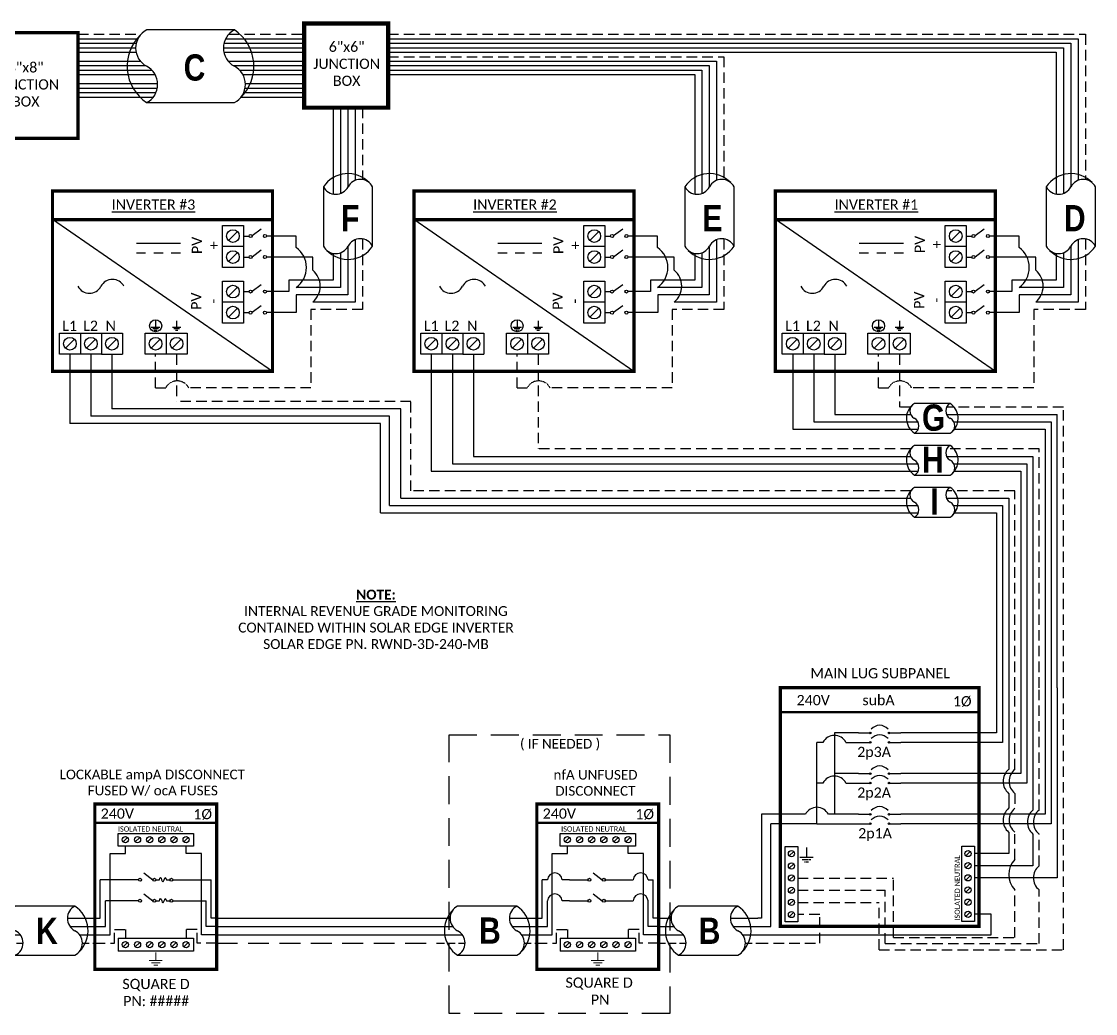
# Model space of a CAD drawing. Header units: feet. Extents: x 18883 to 19513, y 16029 to 16588.
# Drawn here: x 19120 to 19504.6, y 16208.1 to 16563.3 of the extents above; entities that cross this region are included whole.
import ezdxf

# ---------------------------------------------------------------- set-up
doc = ezdxf.new("R2010")
doc.units = ezdxf.units.FT
doc.header["$MEASUREMENT"] = 0
doc.linetypes.add('DASHED', pattern=[0.75, 0.5, -0.25])
doc.linetypes.add('HIDDEN', pattern=[0.375, 0.25, -0.125])
for name, color, linetype in [('ONE LINE BLOCKS', 7, 'Continuous'), ('TABLES', 7, 'Continuous'), ('TEXT', 7, 'Continuous'), ('Z - TITLEBLOCK TXT', 7, 'Continuous')]:
    doc.layers.add(name, color=color, linetype=linetype)
doc.styles.add('ONE LINE TXT', font='techb___.ttf')
doc.styles.get("Standard").update_dxf_attribs({"font": 'calibri.ttf'})

# ---------------------------------------------------------------- blocks, each defined once
blk = doc.blocks.new('3inverterSub')
at = {"layer": 'ONE LINE BLOCKS', "linetype": 'Continuous'}
h = blk.add_hatch(color=1, dxfattribs=at)
h.dxf.hatch_style = 1
edge = h.paths.add_edge_path()
edge.add_arc((40.28, 75.29), 0.291, 0, 360)
h = blk.add_hatch(color=1, dxfattribs=at)
h.dxf.hatch_style = 1
edge = h.paths.add_edge_path()
edge.add_arc((46.96, 75.29), 0.291, 0, 360)
h = blk.add_hatch(color=1, dxfattribs=at)
h.dxf.hatch_style = 1
edge = h.paths.add_edge_path()
edge.add_arc((40.28, 71.91), 0.291, 0, 360)
h = blk.add_hatch(color=1, dxfattribs=at)
h.dxf.hatch_style = 1
edge = h.paths.add_edge_path()
edge.add_arc((46.96, 71.91), 0.291, 0, 360)
h = blk.add_hatch(color=1, dxfattribs=at)
h.dxf.hatch_style = 1
edge = h.paths.add_edge_path()
edge.add_arc((40.28, 60.73), 0.291, 0, 360)
h = blk.add_hatch(color=1, dxfattribs=at)
h.dxf.hatch_style = 1
edge = h.paths.add_edge_path()
edge.add_arc((46.96, 60.73), 0.291, 0, 360)
h = blk.add_hatch(color=1, dxfattribs=at)
h.dxf.hatch_style = 1
edge = h.paths.add_edge_path()
edge.add_arc((40.28, 57.35), 0.291, 0, 360)
h = blk.add_hatch(color=1, dxfattribs=at)
h.dxf.hatch_style = 1
edge = h.paths.add_edge_path()
edge.add_arc((46.96, 57.35), 0.291, 0, 360)
h = blk.add_hatch(color=1, dxfattribs=at)
h.dxf.hatch_style = 1
edge = h.paths.add_edge_path()
edge.add_arc((40.28, 46.17), 0.291, 0, 360)
h = blk.add_hatch(color=1, dxfattribs=at)
h.dxf.hatch_style = 1
edge = h.paths.add_edge_path()
edge.add_arc((46.96, 46.17), 0.291, 0, 360)
h = blk.add_hatch(color=1, dxfattribs=at)
h.dxf.hatch_style = 1
edge = h.paths.add_edge_path()
edge.add_arc((40.28, 42.79), 0.291, 0, 360)
h = blk.add_hatch(color=1, dxfattribs=at)
h.dxf.hatch_style = 1
edge = h.paths.add_edge_path()
edge.add_arc((46.96, 42.79), 0.291, 0, 360)
at = {"color": 7, "linetype": 'Continuous'}
for p, q in [((85.47, 91.47), (85.47, 75.29)), ((94.17, 91.47), (94.17, 60.73)), ((102.87, 91.47), (102.87, 46.17)), ((36.09, 75.29), (27.43, 75.29)), ((27.43, 75.29), (27.43, 60.73)), ((85.47, 75.29), (51.15, 75.29)), ((36.09, 60.73), (27.43, 60.73)), ((27.43, 60.73), (27.43, 46.17)), ((94.17, 60.73), (51.15, 60.73)), ((17.02, 46.17), (1.34, 46.17)), ((1.34, 46.17), (1.34, 9)), ((36.09, 46.17), (25.26, 46.17)), ((102.87, 46.17), (51.15, 46.17)), ((1.34, 9), (0, 9))]:
    blk.add_line(p, q, dxfattribs=at)
at = {"color": 10, "linetype": 'Continuous'}
for p, q in [((87.65, 91.47), (87.65, 71.91)), ((96.35, 91.47), (96.35, 57.35)), ((105.05, 91.47), (105.05, 42.79)), ((21.14, 57.35), (21.14, 71.91)), ((23.31, 71.91), (21.14, 71.91)), ((31.55, 71.91), (36.09, 71.91)), ((87.65, 71.91), (51.15, 71.91)), ((21.14, 42.79), (21.14, 57.35)), ((23.31, 57.35), (21.14, 57.35)), ((31.55, 57.35), (36.09, 57.35)), ((96.35, 57.35), (51.15, 57.35)), ((21.14, 42.79), (4.63, 42.79)), ((4.63, 6), (4.63, 42.79)), ((21.14, 42.79), (36.09, 42.79)), ((105.05, 42.79), (51.15, 42.79)), ((0, 6), (4.63, 6))]:
    blk.add_line(p, q, dxfattribs=at)
at = {"color": 253, "linetype": 'Continuous'}
for p, q in [((89.82, 91.47), (89.82, 62.22)), ((98.52, 91.47), (98.52, 47.66)), ((107.23, 91.47), (107.23, 23.41)), ((89.82, 53.66), (89.82, 48.33)), ((89.82, 39.78), (89.82, 32.11)), ((98.52, 39.1), (98.52, 27.76)), ((89.82, 32.11), (77.54, 32.11)), ((98.52, 27.76), (77.54, 27.76)), ((107.23, 23.41), (77.54, 23.41)), ((83.55, 10.36), (77.54, 10.36)), ((83.55, 3), (83.55, 10.36)), ((0, 3), (83.55, 3))]:
    blk.add_line(p, q, dxfattribs=at)
at = {"color": 10, "linetype": 'Continuous'}
for centre in [(27.43, 69.75), (27.43, 55.19)]:
    blk.add_arc(centre, 4.65, 27.6639, 152.3361, dxfattribs=at)
at = {"color": 253, "linetype": 'Continuous'}
for centre in [(93.4, 57.94), (93.4, 44.05), (102.1, 43.38)]:
    blk.add_arc(centre, 5.58, 129.9215, 230.0785, dxfattribs=at)
at = {"color": 7, "linetype": 'Continuous'}
blk.add_arc((21.14, 44.01), 4.65, 27.6639, 152.3361, dxfattribs=at)
at = {"layer": 'ONE LINE BLOCKS', "lineweight": 50}
blk.add_line((8.04, 82.77), (79.2, 82.77), dxfattribs=at)
at = {"layer": 'ONE LINE BLOCKS', "lineweight": 50, "const_width": 1.19}
blk.add_lwpolyline([(8.04, 6.01), (8.04, 91.47), (79.2, 91.47), (79.2, 6.01)], close=True, dxfattribs=at)
at = {"layer": 'TEXT', "color": 92, "linetype": 'HIDDEN', "ltscale": 15}
for p, q in [((92, 62.22), (92, 91.47)), ((100.7, 47.66), (100.7, 91.47)), ((109.4, -2.31), (109.4, 91.47)), ((92, 53.66), (92, 48.33)), ((92, 30.01), (92, 39.1)), ((100.7, 27.68), (100.7, 39.1)), ((14.31, 23.34), (48.52, 23.34)), ((48.52, 2.06), (48.52, 23.34)), ((14.31, 18.99), (45.6, 18.99)), ((45.6, -0.12), (45.6, 18.99)), ((92, 2.06), (92, 19.13)), ((100.7, -0.12), (100.7, 19.13)), ((14.31, 14.64), (43.39, 14.64)), ((43.39, -2.31), (43.39, 14.64)), ((22.14, 10.28), (14.31, 10.28)), ((22.14, 0), (22.14, 10.28)), ((0, 0), (22.14, 0)), ((48.52, 2.06), (92, 2.06)), ((43.39, -2.31), (109.4, -2.31)), ((45.6, -0.12), (100.7, -0.12))]:
    blk.add_line(p, q, dxfattribs=at)
at = {"layer": 'TEXT', "color": 92, "linetype": 'HIDDEN', "flags": 128}
for points in [[(17.42, 34.26), (17.42, 30.76)], [(15.08, 30.76), (19.76, 30.76)], [(18.95, 29.89), (15.89, 29.89)], [(18.13, 29.02), (16.7, 29.02)]]:
    blk.add_lwpolyline(points, dxfattribs=at)
at = {"layer": 'TEXT', "color": 92, "linetype": 'Continuous', "ltscale": 4}
for centre, radius, start, end in [((95.47, 57.94), 5.51, 129.059, 230.941), ((95.47, 44.05), 5.51, 129.059, 230.941), ((104.17, 43.38), 5.51, 129.059, 230.941), ((97.91, 24.57), 8.03, 137.3778, 222.6222), ((104.17, 23.41), 5.51, 129.059, 230.941)]:
    blk.add_arc(centre, radius, start, end, dxfattribs=at)
at = {"layer": 'Z - TITLEBLOCK TXT', "color": 1, "linetype": 'Continuous'}
for p, q in [((9.77, 7.69), (9.77, 34.63)), ((9.77, 34.63), (14.31, 34.63)), ((14.31, 34.63), (14.31, 7.69)), ((73, 7.76), (73, 34.71)), ((73, 34.71), (77.54, 34.71)), ((77.54, 34.71), (77.54, 7.76)), ((77.54, 7.76), (73, 7.76)), ((14.31, 7.69), (9.77, 7.69))]:
    blk.add_line(p, q, dxfattribs=at)
at = {"layer": 'Z - TITLEBLOCK TXT', "color": 4, "linetype": 'Continuous'}
for p, q in [((12.83, 32.82), (11.25, 31.25)), ((76.06, 32.9), (74.49, 31.32)), ((12.83, 28.47), (11.25, 26.9)), ((76.06, 28.54), (74.49, 26.97)), ((12.83, 24.12), (11.25, 22.55)), ((76.06, 24.19), (74.49, 22.62)), ((12.83, 19.77), (11.25, 18.2)), ((76.06, 19.84), (74.49, 18.27)), ((12.83, 15.42), (11.25, 13.85)), ((76.06, 15.49), (74.49, 13.92)), ((12.83, 11.07), (11.25, 9.5)), ((76.06, 11.14), (74.49, 9.57))]:
    blk.add_line(p, q, dxfattribs=at)
at = {"layer": 'Z - TITLEBLOCK TXT', "color": 1, "linetype": 'Continuous', "flags": 128}
for points in [[(36.09, 75.29), (40.28, 75.29)], [(36.09, 75.29), (40.28, 75.29)], [(46.96, 75.29), (51.15, 75.29)], [(36.09, 71.91), (40.28, 71.91)], [(36.09, 71.91), (40.28, 71.91)], [(46.96, 71.91), (51.15, 71.91)], [(36.09, 60.73), (40.28, 60.73)], [(36.09, 60.73), (40.28, 60.73)], [(46.96, 60.73), (51.15, 60.73)], [(36.09, 57.35), (40.28, 57.35)], [(36.09, 57.35), (40.28, 57.35)], [(46.96, 57.35), (51.15, 57.35)], [(36.09, 46.17), (40.28, 46.17)], [(36.09, 46.17), (40.28, 46.17)], [(46.96, 46.17), (51.15, 46.17)], [(36.09, 42.79), (40.28, 42.79)], [(36.09, 42.79), (40.28, 42.79)], [(46.96, 42.79), (51.15, 42.79)]]:
    blk.add_lwpolyline(points, dxfattribs=at)
at = {"layer": 'Z - TITLEBLOCK TXT', "color": 1, "linetype": 'Continuous'}
for centre in [(40.28, 75.29), (46.96, 75.29), (40.28, 71.91), (46.96, 71.91), (40.28, 60.73), (46.96, 60.73), (40.28, 57.35), (46.96, 57.35), (40.28, 46.17), (46.96, 46.17), (40.28, 42.79), (46.96, 42.79)]:
    blk.add_circle(centre, 0.291, dxfattribs=at)
at = {"layer": 'Z - TITLEBLOCK TXT', "color": 4, "linetype": 'Continuous'}
for centre in [(12.04, 32.04), (75.27, 32.11), (12.04, 27.69), (75.27, 27.76), (12.04, 23.34), (75.27, 23.41), (12.04, 18.99), (75.27, 19.06), (12.04, 14.64), (75.27, 14.71), (12.04, 10.28), (75.27, 10.36)]:
    blk.add_circle(centre, 1.11, dxfattribs=at)
at = {"layer": 'Z - TITLEBLOCK TXT', "color": 1, "linetype": 'Continuous'}
for centre in [(43.62, 74.09), (43.62, 70.71), (43.62, 59.53), (43.62, 56.15), (43.62, 44.97), (43.62, 41.59)]:
    blk.add_arc(centre, 3.93, 40.3392, 139.6608, dxfattribs=at)
at = {"layer": 'TABLES', "color": 1, "linetype": 'Continuous'}
for s, p in [('2p3A', (35.59, 66.67)), ('2p2A', (35.59, 52.11)), ('2p1A', (35.93, 37.55))]:
    blk.add_text(s, height=3.658, dxfattribs=at).set_placement(p)
at = {"layer": 'TABLES', "color": 4, "linetype": 'Continuous'}
blk.add_text('ISOLATED NEUTRAL', height=1.8743, rotation=90, dxfattribs=at).set_placement((72.35, 8.12))
at = {"layer": 'TEXT', "color": 1, "attachment_point": 5}
for s, width, gutter_width, insert, char_height in [('MAIN LUG SUBPANEL ', 62.3984, 7.17, (43.82, 96.65), 3.6576), ('240V', 0.1481, 0.75, (19.83, 87.03), 3.658), ('subA', 0.1481, 0.75, (43.21, 87.03), 3.658), ('1Ø', 0.1481, 0.75, (73.19, 86.51), 3.658)]:
    blk.add_mtext_dynamic_manual_height_columns(s, width=width, gutter_width=gutter_width, heights=[0], dxfattribs=dict(at, insert=insert, char_height=char_height))
blk = doc.blocks.new('*U17')
at = {"color": 7, "linetype": 'Continuous'}
for p, q in [((-7.14, 13.31), (-28.39, 13.31)), ((-28.39, -4.31), (-7.14, -4.31))]:
    blk.add_line(p, q, dxfattribs=at)
at = {"color": 7}
for p, q in [((-35.53, 9), (-31.05, 9)), ((-9.81, 9), (0, 9))]:
    blk.add_line(p, q, dxfattribs=at)
at = {"color": 10}
for p, q in [((-35.53, 6), (-30.11, 6)), ((-8.87, 6), (0, 6))]:
    blk.add_line(p, q, dxfattribs=at)
at = {"color": 253}
for p, q in [((-35.53, 3), (-26.66, 3)), ((-5.41, 3), (0, 3))]:
    blk.add_line(p, q, dxfattribs=at)
at = {"color": 92, "linetype": 'HIDDEN', "ltscale": 10}
for p, q in [((-4.48, 0), (0, 0)), ((-35.53, 0), (-25.72, 0))]:
    blk.add_line(p, q, dxfattribs=at)
at = {"color": 7, "linetype": 'Continuous'}
for centre, start, end in [((-22.54, 4.5), 133.9732, 236.4265), ((-12.99, 4.5), 313.9732, 56.4265)]:
    blk.add_arc(centre, 10.58, start, end, dxfattribs=at)
at = {"linetype": 'Continuous'}
for centre, start, end in [((-26.08, 8.91), 117.6639, 242.3361), ((-4.83, 8.91), 117.6639, 242.3361), ((-30.7, 0.09), 297.6639, 62.3361), ((-9.45, 0.09), 297.6639, 62.3361)]:
    blk.add_arc(centre, 4.98, start, end, dxfattribs=at)
blk = doc.blocks.new('*U25')
at = {"color": 7, "linetype": 'Continuous'}
for p, q in [((-7.14, 13.31), (-28.39, 13.31)), ((-28.39, -4.31), (-7.14, -4.31))]:
    blk.add_line(p, q, dxfattribs=at)
at = {"color": 7}
for p, q in [((-35.53, 9), (-31.05, 9)), ((-9.81, 9), (0, 9))]:
    blk.add_line(p, q, dxfattribs=at)
at = {"color": 10}
for p, q in [((-35.53, 6), (-30.11, 6)), ((-8.87, 6), (0, 6))]:
    blk.add_line(p, q, dxfattribs=at)
at = {"color": 253}
for p, q in [((-35.53, 3), (-26.66, 3)), ((-5.41, 3), (0, 3))]:
    blk.add_line(p, q, dxfattribs=at)
at = {"color": 92, "linetype": 'HIDDEN', "ltscale": 10}
for p, q in [((-4.48, 0), (0, 0)), ((-35.53, 0), (-25.72, 0))]:
    blk.add_line(p, q, dxfattribs=at)
at = {"color": 7, "linetype": 'Continuous'}
for centre, start, end in [((-22.54, 4.5), 133.9732, 236.4265), ((-12.99, 4.5), 313.9732, 56.4265)]:
    blk.add_arc(centre, 10.58, start, end, dxfattribs=at)
at = {"linetype": 'Continuous'}
for centre, start, end in [((-26.08, 8.91), 117.6639, 242.3361), ((-4.83, 8.91), 117.6639, 242.3361), ((-30.7, 0.09), 297.6639, 62.3361), ((-9.45, 0.09), 297.6639, 62.3361)]:
    blk.add_arc(centre, 4.98, start, end, dxfattribs=at)
blk = doc.blocks.new('*U26')
at = {"lineweight": 50}
blk.add_line((-43.61, 43.06), (0, 43.06), dxfattribs=at)
at = {"color": 1, "linetype": 'Continuous'}
for p, q in [((-35.27, 34.78), (-35.27, 39.32)), ((-35.27, 39.32), (-8.32, 39.32)), ((-8.32, 39.32), (-8.32, 34.78)), ((-8.32, 34.78), (-35.27, 34.78)), ((-26.07, 25.18), (-22.81, 22.74)), ((-21.73, 22.73), (-20.49, 22.73)), ((-17.94, 22.73), (-16.7, 22.73)), ((-26.07, 17.65), (-22.81, 15.2)), ((-21.73, 15.2), (-20.49, 15.2)), ((-17.94, 15.2), (-16.7, 15.2)), ((-35.27, 1.76), (-8.32, 1.76)), ((-35.27, 1.76), (-35.27, -2.78)), ((-8.32, 1.76), (-8.32, -2.78)), ((-8.32, -2.78), (-35.27, -2.78))]:
    blk.add_line(p, q, dxfattribs=at)
at = {"color": 4, "linetype": 'Continuous'}
for p, q in [((-31.89, 37.83), (-33.46, 36.26)), ((-27.53, 37.83), (-29.11, 36.26)), ((-23.18, 37.83), (-24.76, 36.26)), ((-18.83, 37.83), (-20.41, 36.26)), ((-14.48, 37.83), (-16.06, 36.26)), ((-10.13, 37.83), (-11.7, 36.26)), ((-31.89, 0.28), (-33.46, -1.3)), ((-27.53, 0.28), (-29.11, -1.3)), ((-23.18, 0.28), (-24.76, -1.3)), ((-18.83, 0.28), (-20.41, -1.3)), ((-14.48, 0.28), (-16.06, -1.3)), ((-10.13, 0.28), (-11.7, -1.3))]:
    blk.add_line(p, q, dxfattribs=at)
at = {"color": 253, "linetype": 'Continuous'}
for p, q in [((-32.67, 32.17), (-32.67, 34.78)), ((-10.92, 32.17), (-10.92, 34.78)), ((-38.16, 3), (-38.16, 32.17)), ((-38.16, 32.17), (-32.67, 32.17)), ((-5.43, 32.17), (-10.92, 32.17)), ((-5.43, 3), (-5.43, 32.17)), ((-43.61, 3), (-38.16, 3)), ((0, 3), (-5.43, 3))]:
    blk.add_line(p, q, dxfattribs=at)
at = {"color": 7, "linetype": 'Continuous'}
for p, q in [((-27.97, 22.73), (-41.66, 22.73)), ((-41.66, 9), (-41.66, 22.73)), ((-15.62, 22.73), (-1.93, 22.73)), ((-1.93, 9), (-1.93, 22.73))]:
    blk.add_line(p, q, dxfattribs=at)
at = {"color": 10, "linetype": 'Continuous'}
for p, q in [((-27.97, 15.2), (-39.8, 15.2)), ((-39.8, 6), (-39.8, 15.2)), ((-15.62, 15.2), (-3.79, 15.19)), ((-3.79, 6), (-3.79, 15.2)), ((-43.61, 6), (-39.8, 6)), ((0, 6), (-3.79, 6))]:
    blk.add_line(p, q, dxfattribs=at)
at = {"color": 7}
for p, q in [((-43.61, 9), (-41.66, 9)), ((0, 9), (-1.93, 9))]:
    blk.add_line(p, q, dxfattribs=at)
at = {"color": 92, "linetype": 'HIDDEN', "ltscale": 15}
for p, q in [((-36.58, 0), (-36.58, 4.9)), ((-36.58, 4.9), (-32.67, 4.9)), ((-32.67, 4.9), (-32.67, 1.76)), ((-7.01, 4.9), (-10.92, 4.9)), ((-10.92, 4.9), (-10.92, 1.76)), ((-7.01, 0), (-7.01, 4.9)), ((-43.61, 0), (-36.58, 0)), ((0, 0), (-7.01, 0))]:
    blk.add_line(p, q, dxfattribs=at)
at = {"lineweight": 50, "const_width": 1.19}
blk.add_lwpolyline([(-43.61, -9.34), (-43.61, 49.84), (0, 49.84), (0, -9.34)], close=True, dxfattribs=at)
at = {"color": 92, "linetype": 'Continuous', "lineweight": 5, "ltscale": 0.05, "flags": 128}
for points in [[(-21.8, -3.32), (-21.8, -6.17)], [(-24.14, -6.17), (-19.45, -6.17)], [(-20.27, -7.03), (-23.32, -7.03)], [(-21.08, -7.9), (-22.51, -7.9)]]:
    blk.add_lwpolyline(points, dxfattribs=at)
at = {"color": 4, "linetype": 'Continuous'}
for centre in [(-32.67, 37.05), (-28.32, 37.05), (-23.97, 37.05), (-19.62, 37.05), (-15.27, 37.05), (-10.92, 37.05), (-32.67, -0.51), (-28.32, -0.51), (-23.97, -0.51), (-19.62, -0.51), (-15.27, -0.51), (-10.92, -0.51)]:
    blk.add_circle(centre, 1.11, dxfattribs=at)
at = {"color": 1, "linetype": 'Continuous'}
for centre in [(-27.43, 22.73), (-22.27, 22.73), (-16.16, 22.73), (-27.43, 15.2), (-22.27, 15.2), (-16.16, 15.19)]:
    blk.add_circle(centre, 0.541, dxfattribs=at)
for points in [[(-20.49, 22.73), (-20.12, 23.49), (-19.22, 21.97), (-18.39, 23.49), (-17.94, 22.73)], [(-20.49, 15.2), (-20.12, 15.96), (-19.22, 14.43), (-18.39, 15.96), (-17.94, 15.2)]]:
    blk.add_spline(points, degree=3, dxfattribs=at)
at = {"color": 7}
blk.add_blockref('*U25', (-43.61, 0), dxfattribs=at)
at = {"color": 4, "linetype": 'Continuous'}
blk.add_text('ISOLATED NEUTRAL', height=1.8743, dxfattribs=at).set_placement((-35.32, 39.97))
at = {"color": 1}
for s, width, gutter_width, heights, insert, char_height, attachment_point in [('\\A1;\\pi2.6661;LOCKABLE ampA DISCONNECT \\P\\pi12.722;FUSED W/ ocA FUSES', 71.8931, 92.23, [18.56], (-58.88, 62.16), 3.4544, 1), ('240V', 0.1481, 0.75, [0], (-35.55, 46.4), 3.658, 5), ('1Ø', 0.1481, 0.75, [0], (-4.98, 46.1), 3.658, 5), ('\\A1;\\pi5.5987,t23.887;SQUARE D\\P\\pi5.8899,t24.178;PN: #####', 35.0816, 28.88, [13.54], (-39.35, -12.75), 3.6576, 1)]:
    blk.add_mtext_dynamic_manual_height_columns(s, width=width, gutter_width=gutter_width, heights=heights, dxfattribs=dict(at, insert=insert, char_height=char_height, attachment_point=attachment_point))
blk = doc.blocks.new('unfusedDisconnect')
at = {"lineweight": 50}
blk.add_line((-43.61, 43.06), (0, 43.06), dxfattribs=at)
at = {"color": 1, "linetype": 'Continuous'}
for p, q in [((-35.27, 34.78), (-35.27, 39.32)), ((-35.27, 39.32), (-8.32, 39.32)), ((-8.32, 39.32), (-8.32, 34.78)), ((-8.32, 34.78), (-35.27, 34.78)), ((-23.43, 25.18), (-20.16, 22.74)), ((-31.89, 22.73), (-25.32, 22.73)), ((-19.08, 22.73), (-11.7, 22.73)), ((-23.43, 17.65), (-20.16, 15.2)), ((-31.89, 15.2), (-25.32, 15.2)), ((-19.08, 15.2), (-11.7, 15.19)), ((-35.27, 1.76), (-8.32, 1.76)), ((-35.27, 1.76), (-35.27, -2.78)), ((-8.32, 1.76), (-8.32, -2.78)), ((-8.32, -2.78), (-35.27, -2.78))]:
    blk.add_line(p, q, dxfattribs=at)
at = {"color": 4, "linetype": 'Continuous'}
for p, q in [((-31.89, 37.83), (-33.46, 36.26)), ((-27.53, 37.83), (-29.11, 36.26)), ((-23.18, 37.83), (-24.76, 36.26)), ((-18.83, 37.83), (-20.41, 36.26)), ((-14.48, 37.83), (-16.06, 36.26)), ((-10.13, 37.83), (-11.7, 36.26)), ((-31.89, 0.28), (-33.46, -1.3)), ((-27.53, 0.28), (-29.11, -1.3)), ((-23.18, 0.28), (-24.76, -1.3)), ((-18.83, 0.28), (-20.41, -1.3)), ((-14.48, 0.28), (-16.06, -1.3)), ((-10.13, 0.28), (-11.7, -1.3))]:
    blk.add_line(p, q, dxfattribs=at)
at = {"color": 253, "linetype": 'Continuous'}
for p, q in [((-32.67, 32.17), (-32.67, 34.78)), ((-10.92, 32.17), (-10.92, 34.78)), ((-38.16, 3), (-38.16, 32.17)), ((-38.16, 32.17), (-32.67, 32.17)), ((-5.43, 32.17), (-10.92, 32.17)), ((-5.43, 3), (-5.43, 32.17)), ((-43.61, 3), (-38.16, 3)), ((0, 3), (-5.43, 3))]:
    blk.add_line(p, q, dxfattribs=at)
at = {"color": 7, "linetype": 'Continuous'}
for p, q in [((-41.66, 9), (-41.66, 22.73)), ((-39.8, 22.73), (-41.66, 22.73)), ((-31.89, 22.73), (-34.52, 22.73)), ((-11.7, 22.73), (-9.07, 22.73)), ((-3.79, 22.73), (-1.93, 22.73)), ((-1.93, 9), (-1.93, 22.73))]:
    blk.add_line(p, q, dxfattribs=at)
at = {"color": 10, "linetype": 'Continuous'}
for p, q in [((-39.8, 6), (-39.8, 15.2)), ((-31.89, 15.2), (-34.52, 15.2)), ((-11.7, 15.2), (-9.07, 15.2)), ((-3.79, 6), (-3.79, 15.2)), ((-43.61, 6), (-39.8, 6)), ((0, 6), (-3.79, 6))]:
    blk.add_line(p, q, dxfattribs=at)
at = {"color": 7}
for p, q in [((-43.61, 9), (-41.66, 9)), ((0, 9), (-1.93, 9))]:
    blk.add_line(p, q, dxfattribs=at)
at = {"color": 92, "linetype": 'HIDDEN', "ltscale": 15}
for p, q in [((-36.58, 0), (-36.58, 4.9)), ((-36.58, 4.9), (-32.67, 4.9)), ((-32.67, 4.9), (-32.67, 1.76)), ((-7.01, 4.9), (-10.92, 4.9)), ((-10.92, 4.9), (-10.92, 1.76)), ((-7.01, 0), (-7.01, 4.9)), ((-43.61, 0), (-36.58, 0)), ((0, 0), (-7.01, 0))]:
    blk.add_line(p, q, dxfattribs=at)
at = {"lineweight": 50, "const_width": 1.19}
blk.add_lwpolyline([(-43.61, -9.34), (-43.61, 49.84), (0, 49.84), (0, -9.34)], close=True, dxfattribs=at)
at = {"color": 92, "linetype": 'Continuous', "lineweight": 5, "ltscale": 0.05, "flags": 128}
for points in [[(-21.8, -3.32), (-21.8, -6.17)], [(-24.14, -6.17), (-19.45, -6.17)], [(-20.27, -7.03), (-23.32, -7.03)], [(-21.08, -7.9), (-22.51, -7.9)]]:
    blk.add_lwpolyline(points, dxfattribs=at)
at = {"color": 4, "linetype": 'Continuous'}
for centre in [(-32.67, 37.05), (-28.32, 37.05), (-23.97, 37.05), (-19.62, 37.05), (-15.27, 37.05), (-10.92, 37.05), (-32.67, -0.51), (-28.32, -0.51), (-23.97, -0.51), (-19.62, -0.51), (-15.27, -0.51), (-10.92, -0.51)]:
    blk.add_circle(centre, 1.11, dxfattribs=at)
at = {"color": 1, "linetype": 'Continuous'}
for centre in [(-24.78, 22.73), (-19.62, 22.73), (-24.78, 15.2), (-19.62, 15.2)]:
    blk.add_circle(centre, 0.541, dxfattribs=at)
at = {"color": 7, "linetype": 'Continuous'}
for centre in [(-37.16, 22.58), (-6.43, 22.58)]:
    blk.add_arc(centre, 2.64, 3.2819, 176.7181, dxfattribs=at)
at = {"color": 10, "linetype": 'Continuous'}
for centre in [(-37.16, 15.04), (-6.43, 15.04)]:
    blk.add_arc(centre, 2.64, 3.2819, 176.7181, dxfattribs=at)
at = {"color": 4, "linetype": 'Continuous'}
blk.add_text('ISOLATED NEUTRAL', height=1.8743, dxfattribs=at).set_placement((-34.91, 39.97))
at = {"color": 1}
for s, width, gutter_width, heights, insert, char_height, attachment_point in [('\\A1;\\pi17.559;nfA UNFUSED\\P\\pi18.229;DISCONNECT', 64.922, 0, [11.89], (-55.21, 62.04), 3.4544, 1), ('240V', 0.1481, 0.75, [0], (-35.55, 46.4), 3.658, 5), ('1Ø', 0.1481, 0.75, [0], (-4.98, 46.1), 3.658, 5), ('\\A1;\\pi13.903,t32.191;SQUARE D\\P\\pi22.981,t41.269;PN', 51.6906, 0.203, [45.94], (-47.25, -12.27), 3.6576, 1)]:
    blk.add_mtext_dynamic_manual_height_columns(s, width=width, gutter_width=gutter_width, heights=heights, dxfattribs=dict(at, insert=insert, char_height=char_height, attachment_point=attachment_point))
blk = doc.blocks.new('*U23')
at = {"color": 10, "linetype": 'DASHED', "ltscale": 20}
blk.add_lwpolyline([(-75.05, 74.56), (3.97, 74.56), (3.97, -25.17), (-75.05, -25.17)], close=True, dxfattribs=at)
at = {"color": 7}
for name, p in [('unfusedDisconnect', (0, 0)), ('*U17', (-43.61, 0))]:
    blk.add_blockref(name, p, dxfattribs=at)
at = {"color": 10, "insert": (-50.86, 73.16), "char_height": 3.4544, "attachment_point": 1}
blk.add_mtext_dynamic_manual_height_columns('\\A1;\\pi1.2092;( IF NEEDED )', width=30.7523, gutter_width=0, heights=[6.58], dxfattribs=at)
at = {"color": 1, "linetype": 'Continuous', "insert": (-64.3, 9.22), "char_height": 9.3833, "attachment_point": 1, "style": 'ONE LINE TXT'}
blk.add_mtext_dynamic_manual_height_columns('{\\W1;\\C256;B}', width=0.1385, gutter_width=2.13, heights=[0], dxfattribs=at)
blk = doc.blocks.new('*U30')
at = {"color": 7}
blk.add_line((-79.14, 9), (0, 9), dxfattribs=at)
at = {"color": 10}
blk.add_line((-79.14, 6), (0, 6), dxfattribs=at)
at = {"color": 253}
blk.add_line((-79.14, 3), (0, 3), dxfattribs=at)
at = {"color": 92, "linetype": 'DASHED', "ltscale": 15}
blk.add_line((-79.14, 0), (0, 0), dxfattribs=at)
at = {"color": 1, "insert": (-22.08, 115.96), "char_height": 3.5433, "attachment_point": 5}
blk.add_mtext_dynamic_manual_height_columns('{\\fCalibri|b1|i0|c0|p34;\\LNOTE:\\P}INTERNAL REVENUE GRADE MONITORING\\PCONTAINED WITHIN SOLAR EDGE INVERTER\\PSOLAR EDGE PN. RWND-3D-240-MB', width=99.534, gutter_width=7.17, heights=[0], dxfattribs=at)
blk = doc.blocks.new('8x8box')
at = {"lineweight": 50, "const_width": 1.19}
blk.add_lwpolyline([(37.78, 0), (0, 0), (0, 37.78), (37.78, 37.78)], close=True, dxfattribs=at)
at = {"color": 1, "insert": (19.03, 19.26), "char_height": 3.6576, "attachment_point": 5}
blk.add_mtext_dynamic_manual_height_columns('8"x8"  JUNCTION BOX ', width=0.4767, gutter_width=7.17, heights=[0], dxfattribs=at)
blk = doc.blocks.new('6x6box')
at = {"lineweight": 50, "const_width": 1.53}
blk.add_lwpolyline([(30.1, 0), (0, 0), (0, 30.1), (30.1, 30.1)], close=True, dxfattribs=at)
at = {"color": 1, "insert": (15.24, 15.71), "char_height": 3.6576, "width": 0.4767, "attachment_point": 5}
blk.add_mtext('6"x6"  JUNCTION BOX  ', dxfattribs=at)

msp = doc.modelspace()

# ---------------------------------------------------------------- linework, layer by layer
at = {"color": 92, "linetype": 'HIDDEN', "ltscale": 15}
for p, q in [((19140.28, 16558.69), (19162.8, 16558.69)), ((19194.21, 16558.69), (19221.21, 16558.69)), ((19251.31, 16558.69), (19500.99, 16558.69)), ((19500.99, 16558.69), (19500.99, 16506.66)), ((19251.31, 16550.65), (19371.55, 16550.65)), ((19371.55, 16550.65), (19371.55, 16506.66)), ((19242.12, 16532.39), (19242.12, 16506.66)), ((19242.12, 16485.41), (19242.12, 16460.17)), ((19371.55, 16485.41), (19371.55, 16460.17)), ((19500.99, 16485.41), (19500.99, 16460.17)), ((19242.12, 16460.17), (19223.62, 16460.17)), ((19223.62, 16460.17), (19223.62, 16432.08)), ((19371.55, 16460.17), (19353.05, 16460.17)), ((19353.05, 16460.17), (19353.05, 16432.08)), ((19500.99, 16460.17), (19482.48, 16460.17)), ((19482.48, 16460.17), (19482.48, 16432.08)), ((19168.04, 16432.08), (19168.04, 16444.12)), ((19175.57, 16444.12), (19175.57, 16427.15)), ((19297.47, 16432.08), (19297.47, 16444.12)), ((19305, 16444.12), (19305, 16410.19)), ((19426.9, 16432.08), (19426.9, 16444.12)), ((19434.44, 16444.12), (19434.44, 16425.21)), ((19168.04, 16432.08), (19171.64, 16432.08)), ((19223.62, 16432.08), (19179.88, 16432.08)), ((19297.47, 16432.08), (19301.07, 16432.08)), ((19353.05, 16432.08), (19309.31, 16432.08)), ((19426.9, 16432.08), (19430.5, 16432.08)), ((19482.48, 16432.08), (19438.74, 16432.08)), ((19259.45, 16427.15), (19175.57, 16427.15)), ((19259.45, 16395.16), (19259.45, 16427.15)), ((19438.49, 16425.21), (19434.44, 16425.21)), ((19493.09, 16425.21), (19451.3, 16425.21)), ((19493.09, 16324.71), (19493.09, 16425.21)), ((19438.49, 16410.19), (19305, 16410.19)), ((19484.39, 16410.19), (19451.3, 16410.19)), ((19484.39, 16324.71), (19484.39, 16410.19)), ((19438.49, 16395.16), (19259.45, 16395.16)), ((19475.69, 16395.16), (19451.3, 16395.16)), ((19475.69, 16324.71), (19475.69, 16395.16))]:
    msp.add_line(p, q, dxfattribs=at)
at = {"color": 7, "linetype": 'Continuous'}
for p, q in [((19196.24, 16560.26), (19164.83, 16560.26)), ((19140.28, 16555.48), (19161.09, 16555.48)), ((19192.51, 16555.48), (19221.21, 16555.48)), ((19251.31, 16555.48), (19495.74, 16555.48)), ((19495.74, 16555.48), (19495.74, 16503.95)), ((19140.28, 16552.26), (19161.04, 16552.26)), ((19192.45, 16552.26), (19221.21, 16552.26)), ((19251.31, 16552.26), (19490.5, 16552.26)), ((19490.5, 16552.26), (19490.5, 16501.47)), ((19140.28, 16547.44), (19164.46, 16547.44)), ((19195.87, 16547.44), (19221.21, 16547.44)), ((19251.31, 16547.44), (19366.31, 16547.44)), ((19366.31, 16547.44), (19366.31, 16503.95)), ((19140.28, 16544.22), (19167.88, 16544.22)), ((19199.3, 16544.22), (19221.21, 16544.22)), ((19251.31, 16544.22), (19361.07, 16544.22)), ((19361.07, 16544.22), (19361.07, 16501.47)), ((19140.28, 16539.39), (19168.65, 16539.39)), ((19200.07, 16539.39), (19221.21, 16539.39)), ((19140.28, 16536.17), (19167.21, 16536.17)), ((19198.62, 16536.17), (19221.21, 16536.18)), ((19164.83, 16534.19), (19196.24, 16534.19)), ((19231.64, 16532.39), (19231.64, 16501.47)), ((19236.88, 16532.39), (19236.88, 16503.95)), ((19228.12, 16504.05), (19228.12, 16482.81)), ((19245.75, 16482.81), (19245.75, 16504.05)), ((19357.55, 16504.05), (19357.55, 16482.81)), ((19375.18, 16482.81), (19375.18, 16504.05)), ((19486.98, 16504.05), (19486.98, 16482.81)), ((19504.61, 16482.81), (19504.61, 16504.05)), ((19504.61, 16482.81), (19504.61, 16504.05)), ((19209.89, 16437.95), (19131.11, 16492.33)), ((19339.32, 16437.95), (19260.55, 16492.33)), ((19468.75, 16437.95), (19389.98, 16492.33)), ((19176.94, 16483.72), (19161.17, 16483.72)), ((19236.88, 16482.71), (19236.88, 16465.41)), ((19306.37, 16483.72), (19290.6, 16483.72)), ((19366.31, 16482.71), (19366.31, 16465.41)), ((19435.8, 16483.72), (19420.03, 16483.72)), ((19495.74, 16482.71), (19495.74, 16465.41)), ((19164.47, 16480.31), (19161.17, 16480.31)), ((19170.7, 16480.31), (19167.41, 16480.31)), ((19176.94, 16480.31), (19173.64, 16480.31)), ((19231.64, 16480.23), (19231.64, 16470.65)), ((19293.9, 16480.31), (19290.6, 16480.31)), ((19300.13, 16480.31), (19296.84, 16480.31)), ((19306.37, 16480.31), (19303.07, 16480.31)), ((19361.07, 16480.23), (19361.07, 16470.65)), ((19423.33, 16480.31), (19420.03, 16480.31)), ((19429.56, 16480.31), (19426.27, 16480.31)), ((19435.8, 16480.31), (19432.51, 16480.31)), ((19490.5, 16480.23), (19490.5, 16470.65)), ((19231.64, 16470.65), (19215.8, 16470.65)), ((19215.8, 16470.65), (19215.8, 16466.55)), ((19361.07, 16470.65), (19345.23, 16470.65)), ((19345.23, 16470.65), (19345.23, 16466.55)), ((19490.5, 16470.65), (19474.66, 16470.65)), ((19474.66, 16470.65), (19474.66, 16466.55)), ((19215.8, 16466.55), (19207.74, 16466.55)), ((19236.88, 16465.41), (19218.42, 16465.41)), ((19218.42, 16465.41), (19218.42, 16459.01)), ((19345.23, 16466.55), (19337.17, 16466.55)), ((19366.31, 16465.41), (19347.85, 16465.41)), ((19347.85, 16465.41), (19347.85, 16459.01)), ((19474.66, 16466.55), (19466.61, 16466.55)), ((19495.74, 16465.41), (19477.28, 16465.41)), ((19477.28, 16465.41), (19477.28, 16459.01)), ((19218.42, 16459.01), (19207.74, 16459.01)), ((19347.85, 16459.01), (19337.17, 16459.01)), ((19477.28, 16459.01), (19466.61, 16459.01)), ((19137.33, 16444.12), (19137.33, 16419.26)), ((19266.76, 16444.12), (19266.76, 16402.3)), ((19396.19, 16444.12), (19396.19, 16417.32)), ((19452.57, 16426.48), (19439.76, 16426.48)), ((19248.53, 16419.26), (19137.33, 16419.26)), ((19248.53, 16387.28), (19248.53, 16419.26)), ((19396.19, 16417.32), (19441.12, 16417.32)), ((19439.76, 16415.85), (19452.57, 16415.85)), ((19453.94, 16417.32), (19486.57, 16417.32)), ((19486.57, 16417.32), (19486.57, 16324.71)), ((19452.57, 16411.46), (19439.76, 16411.46)), ((19266.76, 16402.3), (19441.12, 16402.3)), ((19439.76, 16400.82), (19452.57, 16400.82)), ((19453.94, 16402.3), (19477.87, 16402.3)), ((19477.87, 16402.3), (19477.87, 16324.71)), ((19452.57, 16396.43), (19439.76, 16396.43)), ((19248.53, 16387.28), (19441.12, 16387.28)), ((19439.76, 16385.8), (19452.57, 16385.8)), ((19453.94, 16387.28), (19469.17, 16387.28)), ((19469.17, 16387.28), (19469.17, 16324.71))]:
    msp.add_line(p, q, dxfattribs=at)
at = {"color": 10, "linetype": 'Continuous'}
for p, q in [((19140.28, 16557.08), (19161.69, 16557.08)), ((19140.28, 16553.87), (19160.89, 16553.87)), ((19192.3, 16553.87), (19221.21, 16553.87)), ((19193.1, 16557.08), (19221.21, 16557.08)), ((19251.31, 16557.08), (19498.36, 16557.08)), ((19251.31, 16553.87), (19493.12, 16553.87)), ((19493.12, 16553.87), (19493.12, 16501.7)), ((19498.36, 16557.08), (19498.36, 16506.37)), ((19140.28, 16549.05), (19162.58, 16549.05)), ((19194, 16549.05), (19221.21, 16549.05)), ((19251.31, 16549.05), (19368.93, 16549.05)), ((19368.93, 16549.05), (19368.93, 16506.37)), ((19140.28, 16545.83), (19166.7, 16545.83)), ((19198.11, 16545.83), (19221.21, 16545.83)), ((19251.31, 16545.83), (19363.69, 16545.83)), ((19363.69, 16545.83), (19363.69, 16501.7)), ((19140.28, 16541), (19168.77, 16541)), ((19200.18, 16541), (19221.21, 16541)), ((19140.28, 16537.79), (19168.17, 16537.79)), ((19199.58, 16537.79), (19221.21, 16537.79)), ((19234.26, 16532.39), (19234.26, 16501.7)), ((19239.5, 16532.39), (19239.5, 16506.37)), ((19218.37, 16486.44), (19207.74, 16486.44)), ((19218.37, 16482.34), (19218.37, 16486.44)), ((19239.5, 16485.12), (19239.5, 16462.79)), ((19347.8, 16486.44), (19337.17, 16486.44)), ((19347.8, 16482.34), (19347.8, 16486.44)), ((19368.93, 16485.12), (19368.93, 16462.79)), ((19477.24, 16486.44), (19466.61, 16486.44)), ((19477.24, 16482.34), (19477.24, 16486.44)), ((19498.36, 16485.12), (19498.36, 16462.79)), ((19224.33, 16478.91), (19207.74, 16478.91)), ((19224.33, 16474.19), (19224.33, 16478.91)), ((19234.26, 16480.46), (19234.26, 16468.03)), ((19353.76, 16478.91), (19337.17, 16478.91)), ((19353.76, 16474.19), (19353.76, 16478.91)), ((19363.69, 16480.46), (19363.69, 16468.03)), ((19483.19, 16478.91), (19466.61, 16478.91)), ((19483.19, 16474.19), (19483.19, 16478.91)), ((19493.12, 16480.46), (19493.12, 16468.03)), ((19234.26, 16468.03), (19218.37, 16468.03)), ((19363.69, 16468.03), (19347.8, 16468.03)), ((19493.12, 16468.03), (19477.24, 16468.03)), ((19239.5, 16462.79), (19224.33, 16462.79)), ((19368.93, 16462.79), (19353.76, 16462.79)), ((19498.36, 16462.79), (19483.19, 16462.79)), ((19144.87, 16444.12), (19144.87, 16421.89)), ((19274.3, 16444.12), (19274.3, 16404.93)), ((19403.73, 16444.12), (19403.73, 16419.95)), ((19251.75, 16421.89), (19144.87, 16421.89)), ((19251.75, 16389.9), (19251.75, 16421.89)), ((19403.73, 16419.95), (19440.99, 16419.95)), ((19453.81, 16419.95), (19488.74, 16419.95)), ((19488.74, 16419.95), (19488.74, 16324.71)), ((19274.3, 16404.93), (19440.99, 16404.93)), ((19453.81, 16404.93), (19480.04, 16404.93)), ((19480.04, 16404.93), (19480.04, 16324.71)), ((19251.75, 16389.9), (19440.99, 16389.9)), ((19453.81, 16389.9), (19471.34, 16389.9)), ((19471.34, 16389.9), (19471.34, 16324.71))]:
    msp.add_line(p, q, dxfattribs=at)
at = {"color": 1, "linetype": 'Continuous'}
for p, q in [((19191.93, 16475.14), (19191.93, 16490.21)), ((19191.93, 16490.21), (19199.46, 16490.21)), ((19191.93, 16475.14), (19191.93, 16490.21)), ((19199.46, 16490.21), (19199.46, 16475.14)), ((19199.46, 16490.21), (19199.46, 16482.68)), ((19205.89, 16488.9), (19202.63, 16486.46)), ((19321.36, 16475.14), (19321.36, 16490.21)), ((19321.36, 16490.21), (19328.9, 16490.21)), ((19321.36, 16475.14), (19321.36, 16490.21)), ((19328.9, 16490.21), (19328.9, 16475.14)), ((19328.9, 16490.21), (19328.9, 16482.68)), ((19335.32, 16488.9), (19332.06, 16486.46)), ((19450.79, 16475.14), (19450.79, 16490.21)), ((19450.79, 16490.21), (19458.33, 16490.21)), ((19450.79, 16475.14), (19450.79, 16490.21)), ((19458.33, 16490.21), (19458.33, 16475.14)), ((19458.33, 16490.21), (19458.33, 16482.68)), ((19464.76, 16488.9), (19461.49, 16486.46)), ((19199.46, 16486.44), (19201.5, 16486.44)), ((19328.9, 16486.44), (19330.93, 16486.44)), ((19458.33, 16486.44), (19460.37, 16486.44)), ((19199.46, 16482.68), (19191.93, 16482.68)), ((19205.89, 16481.37), (19202.63, 16478.93)), ((19328.9, 16482.68), (19321.36, 16482.68)), ((19335.32, 16481.37), (19332.06, 16478.93)), ((19458.33, 16482.68), (19450.79, 16482.68)), ((19464.76, 16481.37), (19461.49, 16478.93)), ((19199.46, 16478.91), (19201.5, 16478.91)), ((19328.9, 16478.91), (19330.93, 16478.91)), ((19458.33, 16478.91), (19460.37, 16478.91)), ((19199.46, 16475.14), (19191.93, 16475.14)), ((19328.9, 16475.14), (19321.36, 16475.14)), ((19458.33, 16475.14), (19450.79, 16475.14)), ((19191.93, 16455.24), (19191.93, 16470.31)), ((19191.93, 16470.31), (19199.46, 16470.31)), ((19199.46, 16470.31), (19199.46, 16462.78)), ((19205.89, 16469.01), (19202.63, 16466.57)), ((19321.36, 16455.24), (19321.36, 16470.31)), ((19321.36, 16470.31), (19328.9, 16470.31)), ((19328.9, 16470.31), (19328.9, 16462.78)), ((19335.32, 16469.01), (19332.06, 16466.57)), ((19450.79, 16455.24), (19450.79, 16470.31)), ((19450.79, 16470.31), (19458.33, 16470.31)), ((19458.33, 16470.31), (19458.33, 16462.78)), ((19464.76, 16469.01), (19461.49, 16466.57)), ((19199.46, 16466.55), (19201.5, 16466.55)), ((19328.9, 16466.55), (19330.93, 16466.55)), ((19458.33, 16466.55), (19460.37, 16466.55)), ((19199.46, 16462.78), (19191.93, 16462.78)), ((19199.46, 16462.78), (19199.46, 16455.24)), ((19205.89, 16461.47), (19202.63, 16459.03)), ((19328.9, 16462.78), (19321.36, 16462.78)), ((19328.9, 16462.78), (19328.9, 16455.24)), ((19335.32, 16461.47), (19332.06, 16459.03)), ((19458.33, 16462.78), (19450.79, 16462.78)), ((19458.33, 16462.78), (19458.33, 16455.24)), ((19464.76, 16461.47), (19461.49, 16459.03)), ((19199.46, 16459.01), (19201.5, 16459.01)), ((19328.9, 16459.01), (19330.93, 16459.01)), ((19458.33, 16459.01), (19460.37, 16459.01)), ((19199.46, 16455.24), (19191.93, 16455.24)), ((19328.9, 16455.24), (19321.36, 16455.24)), ((19458.33, 16455.24), (19450.79, 16455.24)), ((19133.56, 16451.65), (19148.63, 16451.65)), ((19133.56, 16444.12), (19133.56, 16451.65)), ((19133.56, 16451.65), (19141.1, 16451.65)), ((19141.1, 16451.65), (19141.1, 16444.12)), ((19148.63, 16451.65), (19148.63, 16444.12)), ((19148.63, 16451.65), (19156.17, 16451.65)), ((19156.17, 16451.65), (19156.17, 16444.12)), ((19164.27, 16451.65), (19179.34, 16451.65)), ((19164.27, 16444.12), (19164.27, 16451.65)), ((19164.27, 16451.65), (19171.81, 16451.65)), ((19171.81, 16451.65), (19171.81, 16444.12)), ((19179.34, 16451.65), (19179.34, 16444.12)), ((19263, 16451.65), (19278.06, 16451.65)), ((19263, 16444.12), (19263, 16451.65)), ((19263, 16451.65), (19270.53, 16451.65)), ((19270.53, 16451.65), (19270.53, 16444.12)), ((19278.06, 16451.65), (19278.06, 16444.12)), ((19278.06, 16451.65), (19285.6, 16451.65)), ((19285.6, 16451.65), (19285.6, 16444.12)), ((19293.7, 16451.65), (19308.77, 16451.65)), ((19293.7, 16444.12), (19293.7, 16451.65)), ((19293.7, 16451.65), (19301.24, 16451.65)), ((19301.24, 16451.65), (19301.24, 16444.12)), ((19308.77, 16451.65), (19308.77, 16444.12)), ((19392.43, 16451.65), (19407.5, 16451.65)), ((19392.43, 16444.12), (19392.43, 16451.65)), ((19392.43, 16451.65), (19399.96, 16451.65)), ((19399.96, 16451.65), (19399.96, 16444.12)), ((19407.5, 16451.65), (19407.5, 16444.12)), ((19407.5, 16451.65), (19415.03, 16451.65)), ((19415.03, 16451.65), (19415.03, 16444.12)), ((19423.13, 16451.65), (19438.2, 16451.65)), ((19423.13, 16444.12), (19423.13, 16451.65)), ((19423.13, 16451.65), (19430.67, 16451.65)), ((19430.67, 16451.65), (19430.67, 16444.12)), ((19438.2, 16451.65), (19438.2, 16444.12)), ((19148.63, 16444.12), (19133.56, 16444.12)), ((19148.63, 16444.12), (19156.17, 16444.12)), ((19179.34, 16444.12), (19164.27, 16444.12)), ((19278.06, 16444.12), (19263, 16444.12)), ((19278.06, 16444.12), (19285.6, 16444.12)), ((19308.77, 16444.12), (19293.7, 16444.12)), ((19407.5, 16444.12), (19392.43, 16444.12)), ((19407.5, 16444.12), (19415.03, 16444.12)), ((19438.2, 16444.12), (19423.13, 16444.12))]:
    msp.add_line(p, q, dxfattribs=at)
at = {"color": 4, "linetype": 'Continuous'}
for p, q in [((19197.3, 16488.05), (19194.09, 16484.84)), ((19326.74, 16488.05), (19323.52, 16484.84)), ((19456.17, 16488.05), (19452.95, 16484.84)), ((19197.3, 16480.52), (19194.09, 16477.3)), ((19326.74, 16480.52), (19323.52, 16477.3)), ((19456.17, 16480.52), (19452.95, 16477.3)), ((19197.3, 16468.15), (19194.09, 16464.94)), ((19326.74, 16468.15), (19323.52, 16464.94)), ((19456.17, 16468.15), (19452.95, 16464.94)), ((19197.3, 16460.62), (19194.09, 16457.41)), ((19326.74, 16460.62), (19323.52, 16457.41)), ((19456.17, 16460.62), (19452.95, 16457.41)), ((19138.94, 16449.49), (19135.72, 16446.28)), ((19146.47, 16449.49), (19143.26, 16446.28)), ((19154.01, 16449.49), (19150.79, 16446.28)), ((19169.64, 16449.49), (19166.43, 16446.28)), ((19177.18, 16449.49), (19173.97, 16446.28)), ((19268.37, 16449.49), (19265.16, 16446.28)), ((19275.9, 16449.49), (19272.69, 16446.28)), ((19283.44, 16449.49), (19280.22, 16446.28)), ((19299.08, 16449.49), (19295.86, 16446.28)), ((19306.61, 16449.49), (19303.4, 16446.28)), ((19397.8, 16449.49), (19394.59, 16446.28)), ((19405.34, 16449.49), (19402.12, 16446.28)), ((19412.87, 16449.49), (19409.66, 16446.28)), ((19428.51, 16449.49), (19425.29, 16446.28)), ((19436.04, 16449.49), (19432.83, 16446.28))]:
    msp.add_line(p, q, dxfattribs=at)
at = {"color": 253, "linetype": 'Continuous'}
for p, q in [((19152.4, 16444.12), (19152.4, 16424.52)), ((19281.83, 16444.12), (19281.83, 16407.56)), ((19411.26, 16444.12), (19411.26, 16422.58)), ((19255.81, 16424.52), (19152.4, 16424.52)), ((19255.81, 16392.53), (19255.81, 16424.52)), ((19411.26, 16422.58), (19438.42, 16422.58)), ((19451.23, 16422.58), (19490.92, 16422.58)), ((19490.92, 16324.71), (19490.92, 16422.58)), ((19281.83, 16407.56), (19438.42, 16407.56)), ((19451.23, 16407.56), (19482.22, 16407.56)), ((19482.22, 16407.56), (19482.22, 16324.71)), ((19255.81, 16392.53), (19438.42, 16392.53)), ((19451.23, 16392.53), (19473.52, 16392.53)), ((19473.52, 16392.53), (19473.52, 16324.71))]:
    msp.add_line(p, q, dxfattribs=at)
at = {"lineweight": 50, "const_width": 1.19}
for points in [[(19131.11, 16437.95), (19131.11, 16502.61), (19209.89, 16502.61), (19209.89, 16437.95)], [(19131.11, 16492.33), (19131.11, 16502.61), (19209.89, 16502.61), (19209.89, 16492.33)], [(19260.55, 16437.95), (19260.55, 16502.61), (19339.32, 16502.61), (19339.32, 16437.95)], [(19260.55, 16492.33), (19260.55, 16502.61), (19339.32, 16502.61), (19339.32, 16492.33)], [(19389.98, 16437.95), (19389.98, 16502.61), (19468.75, 16502.61), (19468.75, 16437.95)], [(19389.98, 16492.33), (19389.98, 16502.61), (19468.75, 16502.61), (19468.75, 16492.33)]]:
    msp.add_lwpolyline(points, close=True, dxfattribs=at)
at = {"color": 92, "linetype": 'Continuous', "flags": 128}
for points in [[(19166.5, 16453.76), (19169.57, 16453.76)], [(19168.04, 16456.06), (19168.04, 16453.76)], [(19174.03, 16453.76), (19177.11, 16453.76)], [(19175.57, 16456.06), (19175.57, 16453.76)], [(19295.93, 16453.76), (19299, 16453.76)], [(19297.47, 16456.06), (19297.47, 16453.76)], [(19303.47, 16453.76), (19306.54, 16453.76)], [(19305, 16456.06), (19305, 16453.76)], [(19425.36, 16453.76), (19428.44, 16453.76)], [(19426.9, 16456.06), (19426.9, 16453.76)], [(19432.9, 16453.76), (19435.97, 16453.76)], [(19434.44, 16456.06), (19434.43, 16453.76)], [(19169.04, 16453.19), (19167.03, 16453.19)], [(19176.57, 16453.19), (19174.57, 16453.19)], [(19427.9, 16453.19), (19425.9, 16453.19)], [(19435.44, 16453.19), (19433.43, 16453.19)]]:
    msp.add_lwpolyline(points, dxfattribs=at)
at = {"color": 92, "linetype": 'HIDDEN', "flags": 128}
for points in [[(19168.51, 16452.62), (19167.56, 16452.62)], [(19176.04, 16452.62), (19175.1, 16452.62)], [(19298.47, 16453.19), (19296.46, 16453.19)], [(19297.94, 16452.62), (19297, 16452.62)], [(19306.01, 16453.19), (19304, 16453.19)], [(19305.47, 16452.62), (19304.53, 16452.62)], [(19427.37, 16452.62), (19426.43, 16452.62)], [(19434.9, 16452.62), (19433.96, 16452.62)]]:
    msp.add_lwpolyline(points, dxfattribs=at)
at = {"color": 4, "linetype": 'Continuous'}
for centre in [(19195.7, 16486.44), (19325.13, 16486.44), (19454.56, 16486.44), (19195.7, 16478.91), (19325.13, 16478.91), (19454.56, 16478.91), (19195.7, 16466.55), (19325.13, 16466.55), (19454.56, 16466.55), (19195.7, 16459.01), (19325.13, 16459.01), (19454.56, 16459.01), (19137.33, 16447.89), (19144.87, 16447.89), (19152.4, 16447.89), (19168.04, 16447.89), (19175.57, 16447.89), (19266.76, 16447.89), (19274.3, 16447.89), (19281.83, 16447.89), (19297.47, 16447.89), (19305, 16447.89), (19396.19, 16447.89), (19403.73, 16447.89), (19411.26, 16447.89), (19426.9, 16447.89), (19434.44, 16447.89)]:
    msp.add_circle(centre, 2.27, dxfattribs=at)
at = {"color": 1, "linetype": 'Continuous'}
for centre in [(19202.04, 16486.44), (19207.2, 16486.44), (19331.48, 16486.44), (19336.63, 16486.44), (19460.91, 16486.44), (19466.06, 16486.44), (19202.04, 16478.91), (19207.2, 16478.91), (19331.48, 16478.91), (19336.63, 16478.91), (19460.91, 16478.91), (19466.06, 16478.91), (19202.04, 16466.55), (19207.2, 16466.55), (19331.48, 16466.55), (19336.63, 16466.55), (19460.91, 16466.55), (19466.06, 16466.55), (19202.04, 16459.01), (19207.2, 16459.01), (19331.48, 16459.01), (19336.63, 16459.01), (19460.91, 16459.01), (19466.06, 16459.01)]:
    msp.add_circle(centre, 0.541, dxfattribs=at)
at = {"color": 92, "linetype": 'Continuous'}
for centre in [(19168.04, 16454.32), (19297.47, 16454.32), (19426.9, 16454.32)]:
    msp.add_circle(centre, 2.17, dxfattribs=at)
at = {"color": 7, "linetype": 'Continuous'}
for centre, radius, start, end in [((19173.48, 16547.23), 15.64, 133.9732, 236.4265), ((19187.59, 16547.23), 15.64, 313.9732, 56.4265), ((19236.93, 16498.2), 10.58, 43.9732, 146.4265), ((19366.37, 16498.2), 10.58, 43.9732, 146.4265), ((19495.8, 16498.2), 10.58, 43.9732, 146.4265), ((19236.93, 16488.66), 10.58, 223.9732, 326.4265), ((19366.37, 16488.66), 10.58, 223.9732, 326.4265), ((19495.8, 16488.66), 10.58, 223.9732, 326.4265), ((19443.29, 16421.17), 6.38, 133.9732, 236.4265), ((19449.04, 16421.17), 6.38, 313.9732, 56.4265), ((19449.04, 16406.14), 6.38, 313.9732, 56.4265), ((19443.29, 16406.14), 6.38, 133.9732, 236.4265), ((19449.04, 16391.12), 6.38, 313.9732, 56.4265), ((19443.29, 16391.12), 6.38, 133.9732, 236.4265)]:
    msp.add_arc(centre, radius, start, end, dxfattribs=at)
at = {"linetype": 'Continuous'}
for centre, radius, start, end in [((19168.25, 16553.74), 7.36, 117.6639, 242.3361), ((19199.66, 16553.74), 7.36, 117.6639, 242.3361), ((19161.41, 16540.71), 7.36, 297.6639, 62.3361), ((19192.83, 16540.71), 7.36, 297.6639, 62.3361), ((19232.53, 16506.36), 4.98, 207.6639, 332.3361), ((19241.34, 16501.74), 4.98, 27.6639, 152.3361), ((19361.96, 16506.36), 4.98, 207.6639, 332.3361), ((19370.77, 16501.74), 4.98, 27.6639, 152.3361), ((19491.39, 16506.36), 4.98, 207.6639, 332.3361), ((19500.2, 16501.74), 4.98, 27.6639, 152.3361), ((19241.34, 16480.5), 4.98, 27.6639, 152.3361), ((19370.77, 16480.5), 4.98, 27.6639, 152.3361), ((19500.2, 16480.5), 4.98, 27.6639, 152.3361), ((19232.53, 16485.12), 4.98, 207.6639, 332.3361), ((19361.96, 16485.12), 4.98, 207.6639, 332.3361), ((19491.39, 16485.12), 4.98, 207.6639, 332.3361), ((19152.59, 16466.27), 4.65, 27.6639, 152.3361), ((19282.02, 16466.27), 4.65, 27.6639, 152.3361), ((19411.45, 16466.27), 4.65, 27.6639, 152.3361), ((19144.35, 16470.59), 4.65, 207.6639, 332.3361), ((19273.78, 16470.59), 4.65, 207.6639, 332.3361), ((19403.21, 16470.59), 4.65, 207.6639, 332.3361), ((19441.15, 16423.82), 3, 117.6639, 242.3361), ((19453.96, 16423.82), 3, 117.6639, 242.3361), ((19438.36, 16418.51), 3, 297.6639, 62.3361), ((19451.18, 16418.51), 3, 297.6639, 62.3361), ((19441.15, 16408.8), 3, 117.6639, 242.3361), ((19453.96, 16408.8), 3, 117.6639, 242.3361), ((19438.36, 16403.48), 3, 297.6639, 62.3361), ((19451.18, 16403.48), 3, 297.6639, 62.3361), ((19441.15, 16393.77), 3, 117.6639, 242.3361), ((19453.96, 16393.77), 3, 117.6639, 242.3361), ((19438.36, 16388.46), 3, 297.6639, 62.3361), ((19451.18, 16388.46), 3, 297.6639, 62.3361)]:
    msp.add_arc(centre, radius, start, end, dxfattribs=at)
at = {"color": 10, "linetype": 'Continuous'}
for centre, radius, start, end in [((19213.24, 16475.18), 8.8, 305.6505, 54.3495), ((19342.67, 16475.18), 8.8, 305.6505, 54.3495), ((19472.11, 16475.18), 8.8, 305.6505, 54.3495), ((19219.56, 16468.49), 7.43, 309.9338, 50.0662), ((19348.99, 16468.49), 7.43, 309.9338, 50.0662), ((19478.42, 16468.49), 7.43, 309.9338, 50.0662)]:
    msp.add_arc(centre, radius, start, end, dxfattribs=at)
at = {"color": 92, "linetype": 'HIDDEN', "ltscale": 0.3}
for centre in [(19175.76, 16429.92), (19305.19, 16429.92), (19434.62, 16429.92)]:
    msp.add_arc(centre, 4.65, 27.6639, 152.3361, dxfattribs=at)

# ---------------------------------------------------------------- block references
at = {"color": 7}
for name, p in [('6x6box', (19221.21, 16532.39)), ('8x8box', (19102.5, 16521.45)), ('*U30', (19269.02, 16233.23)), ('3inverterSub', (19383.69, 16233.23)), ('*U23', (19348.16, 16233.23)), ('*U26', (19189.88, 16233.23)), ('*U17', (19383.69, 16233.23))]:
    msp.add_blockref(name, p, dxfattribs=at)

# ---------------------------------------------------------------- texts
at = {"color": 1, "linetype": 'Continuous'}
for s, p in [('%%UINVERTER #3', (19152.32, 16495.87)), ('%%UINVERTER #2', (19281.76, 16495.87)), ('%%UINVERTER #1', (19411.19, 16495.87))]:
    msp.add_text(s, height=3.6576, dxfattribs=at).set_placement(p)
at = {"color": 1, "linetype": 'Continuous', "char_height": 9.3833, "attachment_point": 1, "style": 'ONE LINE TXT'}
for s, insert in [('{\\W1;\\C256;C}', (19178.08, 16551.48)), ('{\\W1;\\C256;F}', (19234.42, 16497.53)), ('{\\W1;\\C256;E}', (19363.85, 16497.53)), ('{\\W1;\\C256;D}', (19493.29, 16497.53)), ('{\\W1;\\C256;G}', (19442.46, 16426.11)), ('{\\W1;\\C256;H}', (19442.46, 16411.08)), ('{\\W1;\\C256;I}', (19445.49, 16396.06)), ('{\\W1;\\C256;K}', (19125.23, 16242.38)), ('{\\W1;\\C256;B}', (19362.51, 16242.38))]:
    msp.add_mtext_dynamic_manual_height_columns(s, width=0.1385, gutter_width=2.13, heights=[0], dxfattribs=dict(at, insert=insert))
at = {"color": 1, "char_height": 3.658, "attachment_point": 5, "rotation": 90}
for s, width, insert in [('PV +', 2.8378, (19185.86, 16483.08)), ('PV +', 2.8378, (19315.29, 16483.08)), ('PV +', 2.8378, (19444.72, 16483.42)), ('PV -', 2.8013, (19185.63, 16463.11)), ('PV -', 2.8013, (19315.06, 16463.11)), ('PV -', 2.8013, (19444.5, 16463.45))]:
    msp.add_mtext_dynamic_manual_height_columns(s, width=width, gutter_width=0.75, heights=[0], dxfattribs=dict(at, insert=insert))
at = {"color": 1, "attachment_point": 5}
for s, insert, char_height in [('L1', (19137.27, 16454.29), 3.658), ('L2', (19144.74, 16454.32), 3.658), ('N', (19151.99, 16454.27), 3.66), ('L1', (19266.71, 16454.29), 3.658), ('L2', (19274.17, 16454.32), 3.658), ('N', (19281.42, 16454.27), 3.66), ('L1', (19396.14, 16454.29), 3.658), ('L2', (19403.6, 16454.32), 3.658), ('N', (19410.85, 16454.27), 3.66)]:
    msp.add_mtext_dynamic_manual_height_columns(s, width=0.1481, gutter_width=0.75, heights=[0], dxfattribs=dict(at, insert=insert, char_height=char_height))

doc.saveas('drawing.dxf')
